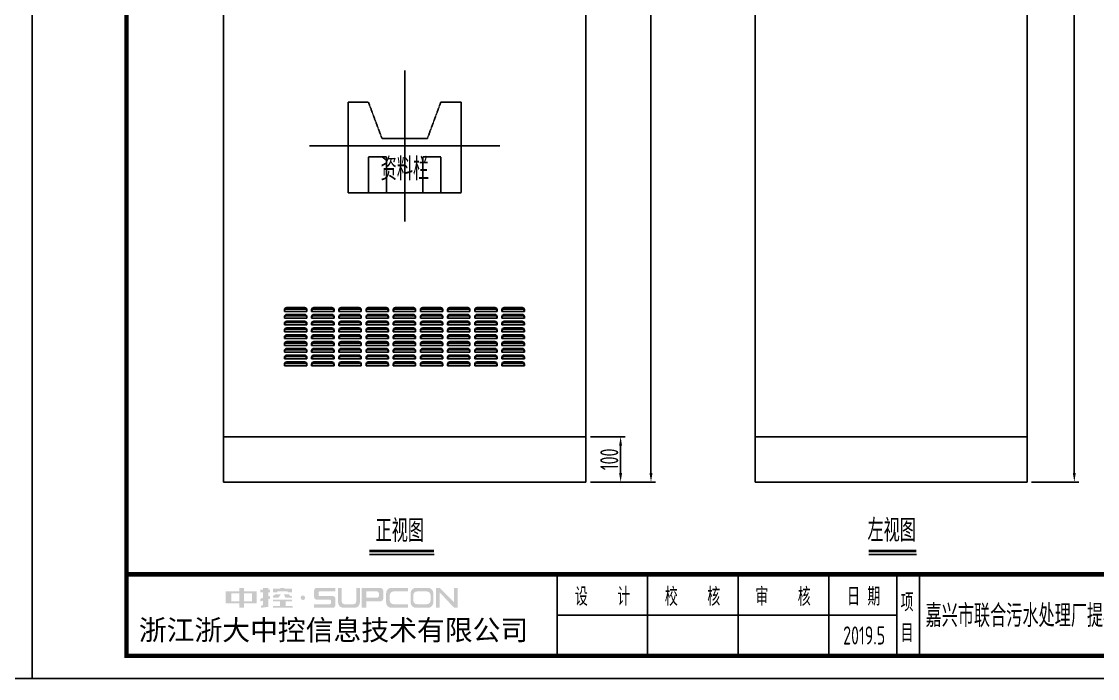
# Model space of a CAD drawing. Header units: millimetres. Extents: x 30557 to 235556, y -116603 to -73383.
# Drawn here: x 122249 to 124623, y -93647 to -92198 of the extents above; entities that cross this region are included whole.
import ezdxf
from ezdxf.enums import TextEntityAlignment as Align
from ezdxf.lldxf.tags import DXFTag

# ---------------------------------------------------------------- set-up
doc = ezdxf.new("R2010")
doc.units = ezdxf.units.MM
doc.linetypes.add('HIDDEN2', pattern=[0.1875, 0.125, -0.0625])
doc.linetypes.add('ZWCAD_ISO02W100', pattern=[15, 12, -3])
doc.layers.add('_Drawing', color=7, linetype='Continuous', lineweight=25)
doc.layers.add('CAXA3', color=7, linetype='Continuous', lineweight=25)
doc.layers.add('文本层', color=2, linetype='Continuous')
doc.styles.add('supcon', font='sceie.shx', dxfattribs={"width": 0.75, "height": 40, "bigfont": 'sceic.shx'})
doc.styles.add('Title', font='', dxfattribs={"height": 45})
doc.styles.get('Title').set_extended_font_data('SimHei')
tags = doc.linetypes.add('CENTER', pattern=[2, 1.25, -0.25, 0.25, -0.25]).pattern_tags.tags
tags[10:11] = [DXFTag(74, 4), DXFTag(75, 0), DXFTag(340, '0'), DXFTag(46, 1.0), DXFTag(50, 0.0), DXFTag(44, 0.0), DXFTag(45, 0.0)]
tags[8:9] = [DXFTag(74, 4), DXFTag(75, 0), DXFTag(340, '0'), DXFTag(46, 1.0), DXFTag(50, 0.0), DXFTag(44, 0.0), DXFTag(45, 0.0)]
tags[6:7] = [DXFTag(74, 4), DXFTag(75, 0), DXFTag(340, '0'), DXFTag(46, 1.0), DXFTag(50, 0.0), DXFTag(44, 0.0), DXFTag(45, 0.0)]
tags[4:5] = [DXFTag(74, 4), DXFTag(75, 0), DXFTag(340, '0'), DXFTag(46, 1.0), DXFTag(50, 0.0), DXFTag(44, 0.0), DXFTag(45, 0.0)]
doc.dimstyles.new('supcon', dxfattribs={"dimtxt": 20, "dimasz": 20, "dimexe": 10, "dimexo": 10, "dimgap": 5, "dimtad": 1, "dimtoh": 1, "dimdec": 0, "dimzin": 0, "dimdsep": 46, "dimtxsty": 'supcon', "dimcen": 0.09, "dimclrd": 2, "dimclre": 2, "dimclrt": 2, "dimadec": 0, "dimazin": 0, "dimtfac": 1, "dimtdec": 0, "dimtofl": 0, "dimtmove": 0, "dimatfit": 3, "dimfxl": 1, "dimtolj": 1, "dimtzin": 0, "dimarcsym": 0})

# ---------------------------------------------------------------- blocks, each defined once
blk = doc.blocks.new('中控·SUPCON')
at = {"linetype": 'Continuous'}
h = blk.add_hatch(color=2, dxfattribs=at)
h.dxf.hatch_style = 1
h.paths.add_polyline_path([(34, 33), (20, 33), (20, 37), (15, 37), (15, 36), (15, 33), (0, 33), (0, 20), (13, 20), (15, 20), (15, 15), (20, 15), (20, 20), (22, 20), (34, 20)])
h.paths.add_polyline_path([(20, 30), (20, 31), (29, 31), (29, 22), (20, 22)], flags=16)
h.paths.add_polyline_path([(15, 30), (15, 22), (6, 22), (6, 31), (15, 31)], flags=16)
h.paths.add_polyline_path([(47, 32), (49, 32), (49, 35), (47, 35), (47, 37), (41, 37), (41, 35), (38, 35), (38, 32), (41, 32), (41, 25.8), (38, 25), (38, 22), (41, 22.8), (41, 18.3), (39, 17), (39, 15), (47, 16), (47, 24.5), (49, 25), (49, 28), (47, 27.5)])
h.paths.add_polyline_path([(61, 30), (55, 30), (52, 28), (52, 26), (58, 26)])
h.paths.add_polyline_path([(73, 28), (71, 28), (70, 30), (64, 30), (66, 26), (73, 26)])
h.paths.add_polyline_path([(73, 36), (64.6, 36), (64.6, 37), (60.4, 37), (60.4, 36), (52, 36), (52, 32), (56.8, 32), (56.8, 33.1), (68.2, 33.1), (68.2, 32), (73, 32)])
h.paths.add_polyline_path([(66, 22), (73, 22), (73, 24), (52, 24), (52, 22), (60, 22), (60, 17), (52, 17), (52, 15), (74, 15), (74, 17), (66, 17)])
h.paths.add_polyline_path([(82.7, 26.1, 1), (87.6, 26.1, 1)])
h.paths.add_polyline_path([(118, 28), (103.5, 28, -0.414214), (102.5, 29), (102.5, 32, -0.414214), (103.5, 33), (121, 33), (121, 37), (100.5, 37, 0.414214), (97.5, 34), (97.5, 27, 0.414214), (100.5, 24), (115, 24, -0.414214), (116, 23), (116, 20, -0.414214), (115, 19), (97.5, 19), (97.5, 15), (118, 15, 0.414214), (121, 18), (121, 25, 0.414214)])
h.paths.add_polyline_path([(128, 37), (124, 37), (124, 36), (124, 21, 0.414214), (130, 15), (142, 15, 0.414214), (148, 21), (148, 37), (144, 37), (144, 22, -0.414214), (141, 19), (131, 19, -0.414214), (128, 22)])
h.paths.add_polyline_path([(174, 26), (174, 33, 0.414214), (170, 37), (150, 37), (150, 36), (150, 15), (155, 15), (155, 22), (170, 22, 0.414214)])
h.paths.add_polyline_path([(167, 26), (155, 26), (155, 33), (167, 33, -0.414214), (169, 31), (169, 28, -0.414214)], flags=16)
h.paths.add_polyline_path([(201, 19), (185, 19, -0.414214), (181, 23), (181, 29, -0.414214), (185, 33), (201, 33), (201, 37), (183, 37, 0.414214), (177, 31), (177, 21, 0.414214), (183, 15), (201, 15)])
h.paths.add_polyline_path([(229, 21), (229, 31, 0.414214), (223, 37), (210, 37, 0.414214), (204, 31), (204, 21, 0.414214), (210, 15), (223, 15, 0.414214)])
h.paths.add_polyline_path([(207, 23), (207, 29, -0.414214), (211, 33), (222, 33, -0.414214), (226, 29), (226, 23, -0.414214), (222, 19), (211, 19, -0.414214)], flags=16)
h.paths.add_polyline_path([(236, 32.1), (252, 15), (256, 15), (256, 37), (252, 37), (252, 21), (236, 37), (232, 37), (232, 36), (232, 15), (236, 15)])
h = blk.add_hatch(color=2, dxfattribs=at)
h.dxf.hatch_style = 1
h.paths.add_polyline_path([(34, 33), (20, 33), (20, 37), (15, 37), (15, 36), (15, 33), (0, 33), (0, 20), (13, 20), (15, 20), (15, 15), (20, 15), (20, 20), (22, 20), (34, 20)])
h.paths.add_polyline_path([(20, 30), (20, 31), (29, 31), (29, 22), (20, 22)], flags=16)
h.paths.add_polyline_path([(15, 30), (15, 22), (6, 22), (6, 31), (15, 31)], flags=16)
h.paths.add_polyline_path([(47, 32), (49, 32), (49, 35), (47, 35), (47, 37), (41, 37), (41, 35), (38, 35), (38, 32), (41, 32), (41, 25.8), (38, 25), (38, 22), (41, 22.8), (41, 18.3), (39, 17), (39, 15), (47, 16), (47, 24.5), (49, 25), (49, 28), (47, 27.5)])
h.paths.add_polyline_path([(61, 30), (55, 30), (52, 28), (52, 26), (58, 26)])
h.paths.add_polyline_path([(73, 28), (71, 28), (70, 30), (64, 30), (66, 26), (73, 26)])
h.paths.add_polyline_path([(73, 36), (64.6, 36), (64.6, 37), (60.4, 37), (60.4, 36), (52, 36), (52, 32), (56.8, 32), (56.8, 33.1), (68.2, 33.1), (68.2, 32), (73, 32)])
h.paths.add_polyline_path([(66, 22), (73, 22), (73, 24), (52, 24), (52, 22), (60, 22), (60, 17), (52, 17), (52, 15), (74, 15), (74, 17), (66, 17)])
h.paths.add_polyline_path([(82.7, 26.1, 1), (87.6, 26.1, 1)])
h.paths.add_polyline_path([(118, 28), (103.5, 28, -0.414214), (102.5, 29), (102.5, 32, -0.414214), (103.5, 33), (121, 33), (121, 37), (100.5, 37, 0.414214), (97.5, 34), (97.5, 27, 0.414214), (100.5, 24), (115, 24, -0.414214), (116, 23), (116, 20, -0.414214), (115, 19), (97.5, 19), (97.5, 15), (118, 15, 0.414214), (121, 18), (121, 25, 0.414214)])
h.paths.add_polyline_path([(128, 37), (124, 37), (124, 36), (124, 21, 0.414214), (130, 15), (142, 15, 0.414214), (148, 21), (148, 37), (144, 37), (144, 22, -0.414214), (141, 19), (131, 19, -0.414214), (128, 22)])
h.paths.add_polyline_path([(174, 26), (174, 33, 0.414214), (170, 37), (150, 37), (150, 36), (150, 15), (155, 15), (155, 22), (170, 22, 0.414214)])
h.paths.add_polyline_path([(167, 26), (155, 26), (155, 33), (167, 33, -0.414214), (169, 31), (169, 28, -0.414214)], flags=16)
h.paths.add_polyline_path([(201, 19), (185, 19, -0.414214), (181, 23), (181, 29, -0.414214), (185, 33), (201, 33), (201, 37), (183, 37, 0.414214), (177, 31), (177, 21, 0.414214), (183, 15), (201, 15)])
h.paths.add_polyline_path([(229, 21), (229, 31, 0.414214), (223, 37), (210, 37, 0.414214), (204, 31), (204, 21, 0.414214), (210, 15), (223, 15, 0.414214)])
h.paths.add_polyline_path([(207, 23), (207, 29, -0.414214), (211, 33), (222, 33, -0.414214), (226, 29), (226, 23, -0.414214), (222, 19), (211, 19, -0.414214)], flags=16)
h.paths.add_polyline_path([(236, 32.1), (252, 15), (256, 15), (256, 37), (252, 37), (252, 21), (236, 37), (232, 37), (232, 36), (232, 15), (236, 15)])
h = blk.add_hatch(color=2, dxfattribs=at)
h.dxf.hatch_style = 1
h.paths.add_polyline_path([(34, 33), (20, 33), (20, 37), (15, 37), (15, 36), (15, 33), (0, 33), (0, 20), (13, 20), (15, 20), (15, 15), (20, 15), (20, 20), (22, 20), (34, 20)])
h.paths.add_polyline_path([(20, 30), (20, 31), (29, 31), (29, 22), (20, 22)], flags=16)
h.paths.add_polyline_path([(15, 30), (15, 22), (6, 22), (6, 31), (15, 31)], flags=16)
h.paths.add_polyline_path([(47, 32), (49, 32), (49, 35), (47, 35), (47, 37), (41, 37), (41, 35), (38, 35), (38, 32), (41, 32), (41, 25.8), (38, 25), (38, 22), (41, 22.8), (41, 18.3), (39, 17), (39, 15), (47, 16), (47, 24.5), (49, 25), (49, 28), (47, 27.5)])
h.paths.add_polyline_path([(61, 30), (55, 30), (52, 28), (52, 26), (58, 26)])
h.paths.add_polyline_path([(73, 28), (71, 28), (70, 30), (64, 30), (66, 26), (73, 26)])
h.paths.add_polyline_path([(73, 36), (64.6, 36), (64.6, 37), (60.4, 37), (60.4, 36), (52, 36), (52, 32), (56.8, 32), (56.8, 33.1), (68.2, 33.1), (68.2, 32), (73, 32)])
h.paths.add_polyline_path([(66, 22), (73, 22), (73, 24), (52, 24), (52, 22), (60, 22), (60, 17), (52, 17), (52, 15), (74, 15), (74, 17), (66, 17)])
h.paths.add_polyline_path([(82.7, 26.1, 1), (87.6, 26.1, 1)])
h.paths.add_polyline_path([(118, 28), (103.5, 28, -0.414214), (102.5, 29), (102.5, 32, -0.414214), (103.5, 33), (121, 33), (121, 37), (100.5, 37, 0.414214), (97.5, 34), (97.5, 27, 0.414214), (100.5, 24), (115, 24, -0.414214), (116, 23), (116, 20, -0.414214), (115, 19), (97.5, 19), (97.5, 15), (118, 15, 0.414214), (121, 18), (121, 25, 0.414214)])
h.paths.add_polyline_path([(128, 37), (124, 37), (124, 36), (124, 21, 0.414214), (130, 15), (142, 15, 0.414214), (148, 21), (148, 37), (144, 37), (144, 22, -0.414214), (141, 19), (131, 19, -0.414214), (128, 22)])
h.paths.add_polyline_path([(174, 26), (174, 33, 0.414214), (170, 37), (150, 37), (150, 36), (150, 15), (155, 15), (155, 22), (170, 22, 0.414214)])
h.paths.add_polyline_path([(167, 26), (155, 26), (155, 33), (167, 33, -0.414214), (169, 31), (169, 28, -0.414214)], flags=16)
h.paths.add_polyline_path([(201, 19), (185, 19, -0.414214), (181, 23), (181, 29, -0.414214), (185, 33), (201, 33), (201, 37), (183, 37, 0.414214), (177, 31), (177, 21, 0.414214), (183, 15), (201, 15)])
h.paths.add_polyline_path([(229, 21), (229, 31, 0.414214), (223, 37), (210, 37, 0.414214), (204, 31), (204, 21, 0.414214), (210, 15), (223, 15, 0.414214)])
h.paths.add_polyline_path([(207, 23), (207, 29, -0.414214), (211, 33), (222, 33, -0.414214), (226, 29), (226, 23, -0.414214), (222, 19), (211, 19, -0.414214)], flags=16)
h.paths.add_polyline_path([(236, 32.1), (252, 15), (256, 15), (256, 37), (252, 37), (252, 21), (236, 37), (232, 37), (232, 36), (232, 15), (236, 15)])
h = blk.add_hatch(color=2, dxfattribs=at)
h.dxf.hatch_style = 1
h.paths.add_polyline_path([(34, 33), (20, 33), (20, 37), (15, 37), (15, 36), (15, 33), (0, 33), (0, 20), (13, 20), (15, 20), (15, 15), (20, 15), (20, 20), (22, 20), (34, 20)])
h.paths.add_polyline_path([(20, 30), (20, 31), (29, 31), (29, 22), (20, 22)], flags=16)
h.paths.add_polyline_path([(15, 30), (15, 22), (6, 22), (6, 31), (15, 31)], flags=16)
h.paths.add_polyline_path([(47, 32), (49, 32), (49, 35), (47, 35), (47, 37), (41, 37), (41, 35), (38, 35), (38, 32), (41, 32), (41, 25.8), (38, 25), (38, 22), (41, 22.8), (41, 18.3), (39, 17), (39, 15), (47, 16), (47, 24.5), (49, 25), (49, 28), (47, 27.5)])
h.paths.add_polyline_path([(61, 30), (55, 30), (52, 28), (52, 26), (58, 26)])
h.paths.add_polyline_path([(73, 28), (71, 28), (70, 30), (64, 30), (66, 26), (73, 26)])
h.paths.add_polyline_path([(73, 36), (64.6, 36), (64.6, 37), (60.4, 37), (60.4, 36), (52, 36), (52, 32), (56.8, 32), (56.8, 33.1), (68.2, 33.1), (68.2, 32), (73, 32)])
h.paths.add_polyline_path([(66, 22), (73, 22), (73, 24), (52, 24), (52, 22), (60, 22), (60, 17), (52, 17), (52, 15), (74, 15), (74, 17), (66, 17)])
h.paths.add_polyline_path([(82.7, 26.1, 1), (87.6, 26.1, 1)])
h.paths.add_polyline_path([(118, 28), (103.5, 28, -0.414214), (102.5, 29), (102.5, 32, -0.414214), (103.5, 33), (121, 33), (121, 37), (100.5, 37, 0.414214), (97.5, 34), (97.5, 27, 0.414214), (100.5, 24), (115, 24, -0.414214), (116, 23), (116, 20, -0.414214), (115, 19), (97.5, 19), (97.5, 15), (118, 15, 0.414214), (121, 18), (121, 25, 0.414214)])
h.paths.add_polyline_path([(128, 37), (124, 37), (124, 36), (124, 21, 0.414214), (130, 15), (142, 15, 0.414214), (148, 21), (148, 37), (144, 37), (144, 22, -0.414214), (141, 19), (131, 19, -0.414214), (128, 22)])
h.paths.add_polyline_path([(174, 26), (174, 33, 0.414214), (170, 37), (150, 37), (150, 36), (150, 15), (155, 15), (155, 22), (170, 22, 0.414214)])
h.paths.add_polyline_path([(167, 26), (155, 26), (155, 33), (167, 33, -0.414214), (169, 31), (169, 28, -0.414214)], flags=16)
h.paths.add_polyline_path([(201, 19), (185, 19, -0.414214), (181, 23), (181, 29, -0.414214), (185, 33), (201, 33), (201, 37), (183, 37, 0.414214), (177, 31), (177, 21, 0.414214), (183, 15), (201, 15)])
h.paths.add_polyline_path([(229, 21), (229, 31, 0.414214), (223, 37), (210, 37, 0.414214), (204, 31), (204, 21, 0.414214), (210, 15), (223, 15, 0.414214)])
h.paths.add_polyline_path([(207, 23), (207, 29, -0.414214), (211, 33), (222, 33, -0.414214), (226, 29), (226, 23, -0.414214), (222, 19), (211, 19, -0.414214)], flags=16)
h.paths.add_polyline_path([(236, 32.1), (252, 15), (256, 15), (256, 37), (252, 37), (252, 21), (236, 37), (232, 37), (232, 36), (232, 15), (236, 15)])
h = blk.add_hatch(color=2, dxfattribs=at)
h.dxf.hatch_style = 1
h.paths.add_polyline_path([(34, 33), (20, 33), (20, 37), (15, 37), (15, 36), (15, 33), (0, 33), (0, 20), (13, 20), (15, 20), (15, 15), (20, 15), (20, 20), (22, 20), (34, 20)])
h.paths.add_polyline_path([(20, 30), (20, 31), (29, 31), (29, 22), (20, 22)], flags=16)
h.paths.add_polyline_path([(15, 30), (15, 22), (6, 22), (6, 31), (15, 31)], flags=16)
h.paths.add_polyline_path([(47, 32), (49, 32), (49, 35), (47, 35), (47, 37), (41, 37), (41, 35), (38, 35), (38, 32), (41, 32), (41, 25.8), (38, 25), (38, 22), (41, 22.8), (41, 18.3), (39, 17), (39, 15), (47, 16), (47, 24.5), (49, 25), (49, 28), (47, 27.5)])
h.paths.add_polyline_path([(61, 30), (55, 30), (52, 28), (52, 26), (58, 26)])
h.paths.add_polyline_path([(73, 28), (71, 28), (70, 30), (64, 30), (66, 26), (73, 26)])
h.paths.add_polyline_path([(73, 36), (64.6, 36), (64.6, 37), (60.4, 37), (60.4, 36), (52, 36), (52, 32), (56.8, 32), (56.8, 33.1), (68.2, 33.1), (68.2, 32), (73, 32)])
h.paths.add_polyline_path([(66, 22), (73, 22), (73, 24), (52, 24), (52, 22), (60, 22), (60, 17), (52, 17), (52, 15), (74, 15), (74, 17), (66, 17)])
h.paths.add_polyline_path([(82.7, 26.1, 1), (87.6, 26.1, 1)])
h.paths.add_polyline_path([(118, 28), (103.5, 28, -0.414214), (102.5, 29), (102.5, 32, -0.414214), (103.5, 33), (121, 33), (121, 37), (100.5, 37, 0.414214), (97.5, 34), (97.5, 27, 0.414214), (100.5, 24), (115, 24, -0.414214), (116, 23), (116, 20, -0.414214), (115, 19), (97.5, 19), (97.5, 15), (118, 15, 0.414214), (121, 18), (121, 25, 0.414214)])
h.paths.add_polyline_path([(128, 37), (124, 37), (124, 36), (124, 21, 0.414214), (130, 15), (142, 15, 0.414214), (148, 21), (148, 37), (144, 37), (144, 22, -0.414214), (141, 19), (131, 19, -0.414214), (128, 22)])
h.paths.add_polyline_path([(174, 26), (174, 33, 0.414214), (170, 37), (150, 37), (150, 36), (150, 15), (155, 15), (155, 22), (170, 22, 0.414214)])
h.paths.add_polyline_path([(167, 26), (155, 26), (155, 33), (167, 33, -0.414214), (169, 31), (169, 28, -0.414214)], flags=16)
h.paths.add_polyline_path([(201, 19), (185, 19, -0.414214), (181, 23), (181, 29, -0.414214), (185, 33), (201, 33), (201, 37), (183, 37, 0.414214), (177, 31), (177, 21, 0.414214), (183, 15), (201, 15)])
h.paths.add_polyline_path([(229, 21), (229, 31, 0.414214), (223, 37), (210, 37, 0.414214), (204, 31), (204, 21, 0.414214), (210, 15), (223, 15, 0.414214)])
h.paths.add_polyline_path([(207, 23), (207, 29, -0.414214), (211, 33), (222, 33, -0.414214), (226, 29), (226, 23, -0.414214), (222, 19), (211, 19, -0.414214)], flags=16)
h.paths.add_polyline_path([(236, 32.1), (252, 15), (256, 15), (256, 37), (252, 37), (252, 21), (236, 37), (232, 37), (232, 36), (232, 15), (236, 15)])
h = blk.add_hatch(color=2, dxfattribs=at)
h.dxf.hatch_style = 1
h.paths.add_polyline_path([(34, 33), (20, 33), (20, 37), (15, 37), (15, 36), (15, 33), (0, 33), (0, 20), (13, 20), (15, 20), (15, 15), (20, 15), (20, 20), (22, 20), (34, 20)])
h.paths.add_polyline_path([(20, 30), (20, 31), (29, 31), (29, 22), (20, 22)], flags=16)
h.paths.add_polyline_path([(15, 30), (15, 22), (6, 22), (6, 31), (15, 31)], flags=16)
h.paths.add_polyline_path([(47, 32), (49, 32), (49, 35), (47, 35), (47, 37), (41, 37), (41, 35), (38, 35), (38, 32), (41, 32), (41, 25.8), (38, 25), (38, 22), (41, 22.8), (41, 18.3), (39, 17), (39, 15), (47, 16), (47, 24.5), (49, 25), (49, 28), (47, 27.5)])
h.paths.add_polyline_path([(61, 30), (55, 30), (52, 28), (52, 26), (58, 26)])
h.paths.add_polyline_path([(73, 28), (71, 28), (70, 30), (64, 30), (66, 26), (73, 26)])
h.paths.add_polyline_path([(73, 36), (64.6, 36), (64.6, 37), (60.4, 37), (60.4, 36), (52, 36), (52, 32), (56.8, 32), (56.8, 33.1), (68.2, 33.1), (68.2, 32), (73, 32)])
h.paths.add_polyline_path([(66, 22), (73, 22), (73, 24), (52, 24), (52, 22), (60, 22), (60, 17), (52, 17), (52, 15), (74, 15), (74, 17), (66, 17)])
h.paths.add_polyline_path([(82.7, 26.1, 1), (87.6, 26.1, 1)])
h.paths.add_polyline_path([(118, 28), (103.5, 28, -0.414214), (102.5, 29), (102.5, 32, -0.414214), (103.5, 33), (121, 33), (121, 37), (100.5, 37, 0.414214), (97.5, 34), (97.5, 27, 0.414214), (100.5, 24), (115, 24, -0.414214), (116, 23), (116, 20, -0.414214), (115, 19), (97.5, 19), (97.5, 15), (118, 15, 0.414214), (121, 18), (121, 25, 0.414214)])
h.paths.add_polyline_path([(128, 37), (124, 37), (124, 36), (124, 21, 0.414214), (130, 15), (142, 15, 0.414214), (148, 21), (148, 37), (144, 37), (144, 22, -0.414214), (141, 19), (131, 19, -0.414214), (128, 22)])
h.paths.add_polyline_path([(174, 26), (174, 33, 0.414214), (170, 37), (150, 37), (150, 36), (150, 15), (155, 15), (155, 22), (170, 22, 0.414214)])
h.paths.add_polyline_path([(167, 26), (155, 26), (155, 33), (167, 33, -0.414214), (169, 31), (169, 28, -0.414214)], flags=16)
h.paths.add_polyline_path([(201, 19), (185, 19, -0.414214), (181, 23), (181, 29, -0.414214), (185, 33), (201, 33), (201, 37), (183, 37, 0.414214), (177, 31), (177, 21, 0.414214), (183, 15), (201, 15)])
h.paths.add_polyline_path([(229, 21), (229, 31, 0.414214), (223, 37), (210, 37, 0.414214), (204, 31), (204, 21, 0.414214), (210, 15), (223, 15, 0.414214)])
h.paths.add_polyline_path([(207, 23), (207, 29, -0.414214), (211, 33), (222, 33, -0.414214), (226, 29), (226, 23, -0.414214), (222, 19), (211, 19, -0.414214)], flags=16)
h.paths.add_polyline_path([(236, 32.1), (252, 15), (256, 15), (256, 37), (252, 37), (252, 21), (236, 37), (232, 37), (232, 36), (232, 15), (236, 15)])
blk = doc.blocks.new('supcon图框')
at = {"linetype": 'Continuous'}
for p, q in [((1987.7, 4361.7), (1987.7, 1421.7)), ((6145.7, 1421.7), (6145.7, 4361.7)), ((1987.7, 1421.7), (6145.7, 1421.7))]:
    blk.add_line(p, q, dxfattribs=at)
for p, q in [((3145.7, 1651.7), (3145.7, 1471.7)), ((3345.7, 1651.7), (3345.7, 1471.7)), ((3545.7, 1651.7), (3545.7, 1471.7)), ((3745.7, 1651.7), (3745.7, 1471.7)), ((3895.7, 1651.7), (3895.7, 1471.7)), ((3945.7, 1651.7), (3945.7, 1471.7)), ((3145.7, 1561.7), (3895.7, 1561.7))]:
    blk.add_line(p, q)
at = {"linetype": 'Continuous', "const_width": 10}
blk.add_lwpolyline([(2195.7, 4311.7), (6095.7, 4311.7), (6095.7, 1471.7), (2195.7, 1471.7)], close=True, dxfattribs=at)
blk.add_lwpolyline([(2195.7, 1651.7), (6095.7, 1651.7)], dxfattribs=at)
at = {"linetype": 'Continuous', "xscale": 2, "yscale": 2, "zscale": 2}
blk.add_blockref('中控·SUPCON', (2414.6, 1547.7), dxfattribs=at)
at = {"style": 'supcon', "width": 0.75}
for s, p in [('设    计', (3246.2, 1604.2)), ('校    核', (3444.8, 1604.2)), ('审    核', (3644.5, 1604.2)), ('日 期', (3822.5, 1604.2)), ('项', (3918.2, 1590.7)), ('目', (3918.2, 1522.9))]:
    blk.add_text(s, height=40, dxfattribs=at).set_placement(p, align=Align.MIDDLE)
at = {"style": 'Title'}
blk.add_text('浙江浙大中控信息技术有限公司', height=45, dxfattribs=at).set_placement((2222.8, 1506.2))
blk = doc.blocks.new('*D138')
at = {"color": 2, "linetype": 'Continuous', "lineweight": -2}
for p, q in [((123543.6, -91013.5), (123648, -91013.5)), ((123638, -91033.5), (123638, -93193.5)), ((123543.6, -93213.5), (123648, -93213.5))]:
    blk.add_line(p, q, dxfattribs=at)
at = {"color": 2}
for points in [[(123641.3, -91033.5), (123634.7, -91033.5), (123638, -91013.5)], [(123634.7, -93193.5), (123641.3, -93193.5), (123638, -93213.5)]]:
    blk.add_solid(points, dxfattribs=at)
at = {"layer": 'DEFPOINTS', "color": 0}
for p in [(123533.6, -91013.5), (123533.6, -93213.5), (123638, -93213.5)]:
    blk.add_point(p, dxfattribs=at)
at = {"color": 2, "insert": (123613, -92113.5), "char_height": 40, "attachment_point": 5, "rotation": 90, "style": 'supcon'}
blk.add_mtext('\\A1;2200', dxfattribs=at)
blk = doc.blocks.new('*D141')
at = {"color": 2, "linetype": 'Continuous', "lineweight": -2}
for p, q in [((124477.8, -91013.5), (124582.2, -91013.5)), ((124572.2, -91033.5), (124572.2, -93193.5)), ((124477.8, -93213.5), (124582.2, -93213.5))]:
    blk.add_line(p, q, dxfattribs=at)
at = {"color": 2}
for points in [[(124575.5, -91033.5), (124568.9, -91033.5), (124572.2, -91013.5)], [(124568.9, -93193.5), (124575.5, -93193.5), (124572.2, -93213.5)]]:
    blk.add_solid(points, dxfattribs=at)
at = {"layer": 'DEFPOINTS', "color": 0}
for p in [(124467.8, -91013.5), (124467.8, -93213.5), (124572.2, -93213.5)]:
    blk.add_point(p, dxfattribs=at)
at = {"color": 2, "insert": (124547.2, -92113.5), "char_height": 40, "attachment_point": 5, "rotation": 90, "style": 'supcon'}
blk.add_mtext('\\A1;2200', dxfattribs=at)
blk = doc.blocks.new('Z$W@#1E593412')
at = {"layer": 'CAXA3', "linetype": 'Continuous', "lineweight": 25}
for p, q in [((-264.7, 279.9), (-264.7, 276.5)), ((-215.3, 276.5), (-264.7, 276.5)), ((-264.7, 264.9), (-264.7, 261.5)), ((-215.3, 261.5), (-264.7, 261.5)), ((-220.3, 284.9), (-259.7, 284.9)), ((-220.3, 281.7), (-259.7, 281.7)), ((-220.3, 269.9), (-259.7, 269.9)), ((-220.3, 266.7), (-259.7, 266.7)), ((-215.3, 276.5), (-215.3, 279.9)), ((-215.3, 261.5), (-215.3, 264.9)), ((-204.7, 279.9), (-204.7, 276.5)), ((-204.7, 276.5), (-155.3, 276.5)), ((-204.7, 264.9), (-204.7, 261.5)), ((-204.7, 261.5), (-155.3, 261.5)), ((-160.3, 284.9), (-199.7, 284.9)), ((-160.3, 281.7), (-199.7, 281.7)), ((-160.3, 269.9), (-199.7, 269.9)), ((-160.3, 266.7), (-199.7, 266.7)), ((-155.3, 276.5), (-155.3, 279.9)), ((-155.3, 261.5), (-155.3, 264.9)), ((-144.7, 279.9), (-144.7, 276.5)), ((-144.7, 276.5), (-95.3, 276.5)), ((-144.7, 264.9), (-144.7, 261.5)), ((-144.7, 261.5), (-95.3, 261.5)), ((-100.3, 284.9), (-139.7, 284.9)), ((-100.3, 281.7), (-139.7, 281.7)), ((-100.3, 269.9), (-139.7, 269.9)), ((-100.3, 266.7), (-139.7, 266.7)), ((-95.3, 276.5), (-95.3, 279.9)), ((-95.3, 261.5), (-95.3, 264.9)), ((-84.7, 279.9), (-84.7, 276.5)), ((-84.7, 276.5), (-35.3, 276.5)), ((-84.7, 264.9), (-84.7, 261.5)), ((-84.7, 261.5), (-35.3, 261.5)), ((-40.3, 284.9), (-79.7, 284.9)), ((-40.3, 281.7), (-79.7, 281.7)), ((-40.3, 269.9), (-79.7, 269.9)), ((-40.3, 266.7), (-79.7, 266.7)), ((-35.3, 276.5), (-35.3, 279.9)), ((-35.3, 261.5), (-35.3, 264.9)), ((-24.7, 279.9), (-24.7, 276.5)), ((-24.7, 276.5), (24.7, 276.5)), ((-24.7, 264.9), (-24.7, 261.5)), ((-24.7, 261.5), (24.7, 261.5)), ((19.7, 284.9), (-19.7, 284.9)), ((19.7, 281.7), (-19.7, 281.7)), ((19.7, 269.9), (-19.7, 269.9)), ((19.7, 266.7), (-19.7, 266.7)), ((24.7, 276.5), (24.7, 279.9)), ((24.7, 261.5), (24.7, 264.9)), ((35.3, 279.9), (35.3, 276.5)), ((35.3, 276.5), (84.7, 276.5)), ((35.3, 264.9), (35.3, 261.5)), ((35.3, 261.5), (84.7, 261.5)), ((79.7, 284.9), (40.3, 284.9)), ((79.7, 281.7), (40.3, 281.7)), ((79.7, 269.9), (40.3, 269.9)), ((79.7, 266.7), (40.3, 266.7)), ((84.7, 276.5), (84.7, 279.9)), ((84.7, 261.5), (84.7, 264.9)), ((95.3, 279.9), (95.3, 276.5)), ((95.3, 276.5), (144.7, 276.5)), ((95.3, 264.9), (95.3, 261.5)), ((95.3, 261.5), (144.7, 261.5)), ((139.7, 284.9), (100.3, 284.9)), ((139.7, 281.7), (100.3, 281.7)), ((139.7, 269.9), (100.3, 269.9)), ((139.7, 266.7), (100.3, 266.7)), ((144.7, 276.5), (144.7, 279.9)), ((144.7, 261.5), (144.7, 264.9)), ((155.3, 279.9), (155.3, 276.5)), ((155.3, 276.5), (204.7, 276.5)), ((155.3, 264.9), (155.3, 261.5)), ((155.3, 261.5), (204.7, 261.5)), ((199.7, 284.9), (160.3, 284.9)), ((199.7, 281.7), (160.3, 281.7)), ((199.7, 269.9), (160.3, 269.9)), ((199.7, 266.7), (160.3, 266.7)), ((204.7, 276.5), (204.7, 279.9)), ((204.7, 261.5), (204.7, 264.9)), ((215.3, 279.9), (215.3, 276.5)), ((215.3, 276.5), (264.7, 276.5)), ((215.3, 264.9), (215.3, 261.5)), ((215.3, 261.5), (264.7, 261.5)), ((259.7, 284.9), (220.3, 284.9)), ((259.7, 281.7), (220.3, 281.7)), ((259.7, 269.9), (220.3, 269.9)), ((259.7, 266.7), (220.3, 266.7)), ((264.7, 276.5), (264.7, 279.9)), ((264.7, 261.5), (264.7, 264.9)), ((-264.7, 249.9), (-264.7, 246.5)), ((-215.3, 246.5), (-264.7, 246.5)), ((-220.3, 254.9), (-259.7, 254.9)), ((-220.3, 251.7), (-259.7, 251.7)), ((-220.3, 239.9), (-259.7, 239.9)), ((-215.3, 246.5), (-215.3, 249.9)), ((-204.7, 249.9), (-204.7, 246.5)), ((-204.7, 246.5), (-155.3, 246.5)), ((-160.3, 254.9), (-199.7, 254.9)), ((-160.3, 251.7), (-199.7, 251.7)), ((-160.3, 239.9), (-199.7, 239.9)), ((-155.3, 246.5), (-155.3, 249.9)), ((-144.7, 249.9), (-144.7, 246.5)), ((-144.7, 246.5), (-95.3, 246.5)), ((-100.3, 254.9), (-139.7, 254.9)), ((-100.3, 251.7), (-139.7, 251.7)), ((-100.3, 239.9), (-139.7, 239.9)), ((-95.3, 246.5), (-95.3, 249.9)), ((-84.7, 249.9), (-84.7, 246.5)), ((-84.7, 246.5), (-35.3, 246.5)), ((-40.3, 254.9), (-79.7, 254.9)), ((-40.3, 251.7), (-79.7, 251.7)), ((-40.3, 239.9), (-79.7, 239.9)), ((-35.3, 246.5), (-35.3, 249.9)), ((-24.7, 249.9), (-24.7, 246.5)), ((-24.7, 246.5), (24.7, 246.5)), ((19.7, 254.9), (-19.7, 254.9)), ((19.7, 251.7), (-19.7, 251.7)), ((19.7, 239.9), (-19.7, 239.9)), ((24.7, 246.5), (24.7, 249.9)), ((35.3, 249.9), (35.3, 246.5)), ((35.3, 246.5), (84.7, 246.5)), ((79.7, 254.9), (40.3, 254.9)), ((79.7, 251.7), (40.3, 251.7)), ((79.7, 239.9), (40.3, 239.9)), ((84.7, 246.5), (84.7, 249.9)), ((95.3, 249.9), (95.3, 246.5)), ((95.3, 246.5), (144.7, 246.5)), ((139.7, 254.9), (100.3, 254.9)), ((139.7, 251.7), (100.3, 251.7)), ((139.7, 239.9), (100.3, 239.9)), ((144.7, 246.5), (144.7, 249.9)), ((155.3, 249.9), (155.3, 246.5)), ((155.3, 246.5), (204.7, 246.5)), ((199.7, 254.9), (160.3, 254.9)), ((199.7, 251.7), (160.3, 251.7)), ((199.7, 239.9), (160.3, 239.9)), ((204.7, 246.5), (204.7, 249.9)), ((215.3, 249.9), (215.3, 246.5)), ((215.3, 246.5), (264.7, 246.5)), ((259.7, 254.9), (220.3, 254.9)), ((259.7, 251.7), (220.3, 251.7)), ((259.7, 239.9), (220.3, 239.9)), ((264.7, 246.5), (264.7, 249.9)), ((-264.7, 234.9), (-264.7, 231.5)), ((-215.3, 231.5), (-264.7, 231.5)), ((-264.7, 219.9), (-264.7, 216.5)), ((-215.3, 216.5), (-264.7, 216.5)), ((-220.3, 236.7), (-259.7, 236.7)), ((-220.3, 224.9), (-259.7, 224.9)), ((-220.3, 221.7), (-259.7, 221.7)), ((-215.3, 231.5), (-215.3, 234.9)), ((-215.3, 216.5), (-215.3, 219.9)), ((-204.7, 234.9), (-204.7, 231.5)), ((-204.7, 231.5), (-155.3, 231.5)), ((-204.7, 219.9), (-204.7, 216.5)), ((-204.7, 216.5), (-155.3, 216.5)), ((-160.3, 236.7), (-199.7, 236.7)), ((-160.3, 224.9), (-199.7, 224.9)), ((-160.3, 221.7), (-199.7, 221.7)), ((-155.3, 231.5), (-155.3, 234.9)), ((-155.3, 216.5), (-155.3, 219.9)), ((-144.7, 234.9), (-144.7, 231.5)), ((-144.7, 231.5), (-95.3, 231.5)), ((-144.7, 219.9), (-144.7, 216.5)), ((-144.7, 216.5), (-95.3, 216.5)), ((-100.3, 236.7), (-139.7, 236.7)), ((-100.3, 224.9), (-139.7, 224.9)), ((-100.3, 221.7), (-139.7, 221.7)), ((-95.3, 231.5), (-95.3, 234.9)), ((-95.3, 216.5), (-95.3, 219.9)), ((-84.7, 234.9), (-84.7, 231.5)), ((-84.7, 231.5), (-35.3, 231.5)), ((-84.7, 219.9), (-84.7, 216.5)), ((-84.7, 216.5), (-35.3, 216.5)), ((-40.3, 236.7), (-79.7, 236.7)), ((-40.3, 224.9), (-79.7, 224.9)), ((-40.3, 221.7), (-79.7, 221.7)), ((-35.3, 231.5), (-35.3, 234.9)), ((-35.3, 216.5), (-35.3, 219.9)), ((-24.7, 234.9), (-24.7, 231.5)), ((-24.7, 231.5), (24.7, 231.5)), ((-24.7, 219.9), (-24.7, 216.5)), ((-24.7, 216.5), (24.7, 216.5)), ((19.7, 236.7), (-19.7, 236.7)), ((19.7, 224.9), (-19.7, 224.9)), ((19.7, 221.7), (-19.7, 221.7)), ((24.7, 231.5), (24.7, 234.9)), ((24.7, 216.5), (24.7, 219.9)), ((35.3, 234.9), (35.3, 231.5)), ((35.3, 231.5), (84.7, 231.5)), ((35.3, 219.9), (35.3, 216.5)), ((35.3, 216.5), (84.7, 216.5)), ((79.7, 236.7), (40.3, 236.7)), ((79.7, 224.9), (40.3, 224.9)), ((79.7, 221.7), (40.3, 221.7)), ((84.7, 231.5), (84.7, 234.9)), ((84.7, 216.5), (84.7, 219.9)), ((95.3, 234.9), (95.3, 231.5)), ((95.3, 231.5), (144.7, 231.5)), ((95.3, 219.9), (95.3, 216.5)), ((95.3, 216.5), (144.7, 216.5)), ((139.7, 236.7), (100.3, 236.7)), ((139.7, 224.9), (100.3, 224.9)), ((139.7, 221.7), (100.3, 221.7)), ((144.7, 231.5), (144.7, 234.9)), ((144.7, 216.5), (144.7, 219.9)), ((155.3, 234.9), (155.3, 231.5)), ((155.3, 231.5), (204.7, 231.5)), ((155.3, 219.9), (155.3, 216.5)), ((155.3, 216.5), (204.7, 216.5)), ((199.7, 236.7), (160.3, 236.7)), ((199.7, 224.9), (160.3, 224.9)), ((199.7, 221.7), (160.3, 221.7)), ((204.7, 231.5), (204.7, 234.9)), ((204.7, 216.5), (204.7, 219.9)), ((215.3, 234.9), (215.3, 231.5)), ((215.3, 231.5), (264.7, 231.5)), ((215.3, 219.9), (215.3, 216.5)), ((215.3, 216.5), (264.7, 216.5)), ((259.7, 236.7), (220.3, 236.7)), ((259.7, 224.9), (220.3, 224.9)), ((259.7, 221.7), (220.3, 221.7)), ((264.7, 231.5), (264.7, 234.9)), ((264.7, 216.5), (264.7, 219.9)), ((-264.7, 204.9), (-264.7, 201.5)), ((-215.3, 201.5), (-264.7, 201.5)), ((-220.3, 209.9), (-259.7, 209.9)), ((-220.3, 206.7), (-259.7, 206.7)), ((-220.3, 194.9), (-259.7, 194.9)), ((-220.3, 191.7), (-259.7, 191.7)), ((-215.3, 201.5), (-215.3, 204.9)), ((-204.7, 204.9), (-204.7, 201.5)), ((-204.7, 201.5), (-155.3, 201.5)), ((-160.3, 209.9), (-199.7, 209.9)), ((-160.3, 206.7), (-199.7, 206.7)), ((-160.3, 194.9), (-199.7, 194.9)), ((-160.3, 191.7), (-199.7, 191.7)), ((-155.3, 201.5), (-155.3, 204.9)), ((-144.7, 204.9), (-144.7, 201.5)), ((-144.7, 201.5), (-95.3, 201.5)), ((-100.3, 209.9), (-139.7, 209.9)), ((-100.3, 206.7), (-139.7, 206.7)), ((-100.3, 194.9), (-139.7, 194.9)), ((-100.3, 191.7), (-139.7, 191.7)), ((-95.3, 201.5), (-95.3, 204.9)), ((-84.7, 204.9), (-84.7, 201.5)), ((-84.7, 201.5), (-35.3, 201.5)), ((-40.3, 209.9), (-79.7, 209.9)), ((-40.3, 206.7), (-79.7, 206.7)), ((-40.3, 194.9), (-79.7, 194.9)), ((-40.3, 191.7), (-79.7, 191.7)), ((-35.3, 201.5), (-35.3, 204.9)), ((-24.7, 204.9), (-24.7, 201.5)), ((-24.7, 201.5), (24.7, 201.5)), ((19.7, 209.9), (-19.7, 209.9)), ((19.7, 206.7), (-19.7, 206.7)), ((19.7, 194.9), (-19.7, 194.9)), ((19.7, 191.7), (-19.7, 191.7)), ((24.7, 201.5), (24.7, 204.9)), ((35.3, 204.9), (35.3, 201.5)), ((35.3, 201.5), (84.7, 201.5)), ((79.7, 209.9), (40.3, 209.9)), ((79.7, 206.7), (40.3, 206.7)), ((79.7, 194.9), (40.3, 194.9)), ((79.7, 191.7), (40.3, 191.7)), ((84.7, 201.5), (84.7, 204.9)), ((95.3, 204.9), (95.3, 201.5)), ((95.3, 201.5), (144.7, 201.5)), ((139.7, 209.9), (100.3, 209.9)), ((139.7, 206.7), (100.3, 206.7)), ((139.7, 194.9), (100.3, 194.9)), ((139.7, 191.7), (100.3, 191.7)), ((144.7, 201.5), (144.7, 204.9)), ((155.3, 204.9), (155.3, 201.5)), ((155.3, 201.5), (204.7, 201.5)), ((199.7, 209.9), (160.3, 209.9)), ((199.7, 206.7), (160.3, 206.7)), ((199.7, 194.9), (160.3, 194.9)), ((199.7, 191.7), (160.3, 191.7)), ((204.7, 201.5), (204.7, 204.9)), ((215.3, 204.9), (215.3, 201.5)), ((215.3, 201.5), (264.7, 201.5)), ((259.7, 209.9), (220.3, 209.9)), ((259.7, 206.7), (220.3, 206.7)), ((259.7, 194.9), (220.3, 194.9)), ((259.7, 191.7), (220.3, 191.7)), ((264.7, 201.5), (264.7, 204.9)), ((-264.7, 189.9), (-264.7, 186.5)), ((-215.3, 186.5), (-264.7, 186.5)), ((-264.7, 174.9), (-264.7, 171.5)), ((-215.3, 171.5), (-264.7, 171.5)), ((-220.3, 179.9), (-259.7, 179.9)), ((-220.3, 176.7), (-259.7, 176.7)), ((-215.3, 186.5), (-215.3, 189.9)), ((-215.3, 171.5), (-215.3, 174.9)), ((-204.7, 189.9), (-204.7, 186.5)), ((-204.7, 186.5), (-155.3, 186.5)), ((-204.7, 174.9), (-204.7, 171.5)), ((-204.7, 171.5), (-155.3, 171.5)), ((-160.3, 179.9), (-199.7, 179.9)), ((-160.3, 176.7), (-199.7, 176.7)), ((-155.3, 186.5), (-155.3, 189.9)), ((-155.3, 171.5), (-155.3, 174.9)), ((-144.7, 189.9), (-144.7, 186.5)), ((-144.7, 186.5), (-95.3, 186.5)), ((-144.7, 174.9), (-144.7, 171.5)), ((-144.7, 171.5), (-95.3, 171.5)), ((-100.3, 179.9), (-139.7, 179.9)), ((-100.3, 176.7), (-139.7, 176.7)), ((-95.3, 186.5), (-95.3, 189.9)), ((-95.3, 171.5), (-95.3, 174.9)), ((-84.7, 189.9), (-84.7, 186.5)), ((-84.7, 186.5), (-35.3, 186.5)), ((-84.7, 174.9), (-84.7, 171.5)), ((-84.7, 171.5), (-35.3, 171.5)), ((-40.3, 179.9), (-79.7, 179.9)), ((-40.3, 176.7), (-79.7, 176.7)), ((-35.3, 186.5), (-35.3, 189.9)), ((-35.3, 171.5), (-35.3, 174.9)), ((-24.7, 189.9), (-24.7, 186.5)), ((-24.7, 186.5), (24.7, 186.5)), ((-24.7, 174.9), (-24.7, 171.5)), ((-24.7, 171.5), (24.7, 171.5)), ((19.7, 179.9), (-19.7, 179.9)), ((19.7, 176.7), (-19.7, 176.7)), ((24.7, 186.5), (24.7, 189.9)), ((24.7, 171.5), (24.7, 174.9)), ((35.3, 189.9), (35.3, 186.5)), ((35.3, 186.5), (84.7, 186.5)), ((35.3, 174.9), (35.3, 171.5)), ((35.3, 171.5), (84.7, 171.5)), ((79.7, 179.9), (40.3, 179.9)), ((79.7, 176.7), (40.3, 176.7)), ((84.7, 186.5), (84.7, 189.9)), ((84.7, 171.5), (84.7, 174.9)), ((95.3, 189.9), (95.3, 186.5)), ((95.3, 186.5), (144.7, 186.5)), ((95.3, 174.9), (95.3, 171.5)), ((95.3, 171.5), (144.7, 171.5)), ((139.7, 179.9), (100.3, 179.9)), ((139.7, 176.7), (100.3, 176.7)), ((144.7, 186.5), (144.7, 189.9)), ((144.7, 171.5), (144.7, 174.9)), ((155.3, 189.9), (155.3, 186.5)), ((155.3, 186.5), (204.7, 186.5)), ((155.3, 174.9), (155.3, 171.5)), ((155.3, 171.5), (204.7, 171.5)), ((199.7, 179.9), (160.3, 179.9)), ((199.7, 176.7), (160.3, 176.7)), ((204.7, 186.5), (204.7, 189.9)), ((204.7, 171.5), (204.7, 174.9)), ((215.3, 189.9), (215.3, 186.5)), ((215.3, 186.5), (264.7, 186.5)), ((215.3, 174.9), (215.3, 171.5)), ((215.3, 171.5), (264.7, 171.5)), ((259.7, 179.9), (220.3, 179.9)), ((259.7, 176.7), (220.3, 176.7)), ((264.7, 186.5), (264.7, 189.9)), ((264.7, 171.5), (264.7, 174.9)), ((-264.7, 159.9), (-264.7, 156.5)), ((-215.3, 156.5), (-264.7, 156.5)), ((-220.3, 164.9), (-259.7, 164.9)), ((-220.3, 161.7), (-259.7, 161.7)), ((-215.3, 156.5), (-215.3, 159.9)), ((-204.7, 159.9), (-204.7, 156.5)), ((-204.7, 156.5), (-155.3, 156.5)), ((-160.3, 164.9), (-199.7, 164.9)), ((-160.3, 161.7), (-199.7, 161.7)), ((-155.3, 156.5), (-155.3, 159.9)), ((-144.7, 159.9), (-144.7, 156.5)), ((-144.7, 156.5), (-95.3, 156.5)), ((-100.3, 164.9), (-139.7, 164.9)), ((-100.3, 161.7), (-139.7, 161.7)), ((-95.3, 156.5), (-95.3, 159.9)), ((-84.7, 159.9), (-84.7, 156.5)), ((-84.7, 156.5), (-35.3, 156.5)), ((-40.3, 164.9), (-79.7, 164.9)), ((-40.3, 161.7), (-79.7, 161.7)), ((-35.3, 156.5), (-35.3, 159.9)), ((-24.7, 159.9), (-24.7, 156.5)), ((-24.7, 156.5), (24.7, 156.5)), ((19.7, 164.9), (-19.7, 164.9)), ((19.7, 161.7), (-19.7, 161.7)), ((24.7, 156.5), (24.7, 159.9)), ((35.3, 159.9), (35.3, 156.5)), ((35.3, 156.5), (84.7, 156.5)), ((79.7, 164.9), (40.3, 164.9)), ((79.7, 161.7), (40.3, 161.7)), ((84.7, 156.5), (84.7, 159.9)), ((95.3, 159.9), (95.3, 156.5)), ((95.3, 156.5), (144.7, 156.5)), ((139.7, 164.9), (100.3, 164.9)), ((139.7, 161.7), (100.3, 161.7)), ((144.7, 156.5), (144.7, 159.9)), ((155.3, 159.9), (155.3, 156.5)), ((155.3, 156.5), (204.7, 156.5)), ((199.7, 164.9), (160.3, 164.9)), ((199.7, 161.7), (160.3, 161.7)), ((204.7, 156.5), (204.7, 159.9)), ((215.3, 159.9), (215.3, 156.5)), ((215.3, 156.5), (264.7, 156.5)), ((259.7, 164.9), (220.3, 164.9)), ((259.7, 161.7), (220.3, 161.7)), ((264.7, 156.5), (264.7, 159.9))]:
    blk.add_line(p, q, dxfattribs=at)
for centre, start, end in [((-259.7, 279.9), 90, 180), ((-259.7, 276.7), 90, 180), ((-259.7, 264.9), 90, 180), ((-259.7, 261.7), 90, 180), ((-220.3, 279.9), 0, 90), ((-220.3, 276.7), 0, 90), ((-220.3, 264.9), 0, 90), ((-220.3, 261.7), 0, 90), ((-199.7, 279.9), 90, 180), ((-199.7, 276.7), 90, 180), ((-199.7, 264.9), 90, 180), ((-199.7, 261.7), 90, 180), ((-160.3, 279.9), 0, 90), ((-160.3, 276.7), 0, 90), ((-160.3, 264.9), 0, 90), ((-160.3, 261.7), 0, 90), ((-139.7, 279.9), 90, 180), ((-139.7, 276.7), 90, 180), ((-139.7, 264.9), 90, 180), ((-139.7, 261.7), 90, 180), ((-100.3, 279.9), 0, 90), ((-100.3, 276.7), 0, 90), ((-100.3, 264.9), 0, 90), ((-100.3, 261.7), 0, 90), ((-79.7, 279.9), 90, 180), ((-79.7, 276.7), 90, 180), ((-79.7, 264.9), 90, 180), ((-79.7, 261.7), 90, 180), ((-40.3, 279.9), 0, 90), ((-40.3, 276.7), 0, 90), ((-40.3, 264.9), 0, 90), ((-40.3, 261.7), 0, 90), ((-19.7, 279.9), 90, 180), ((-19.7, 276.7), 90, 180), ((-19.7, 264.9), 90, 180), ((-19.7, 261.7), 90, 180), ((19.7, 279.9), 0, 90), ((19.7, 276.7), 0, 90), ((19.7, 264.9), 0, 90), ((19.7, 261.7), 0, 90), ((40.3, 279.9), 90, 180), ((40.3, 276.7), 90, 180), ((40.3, 264.9), 90, 180), ((40.3, 261.7), 90, 180), ((79.7, 279.9), 0, 90), ((79.7, 276.7), 0, 90), ((79.7, 264.9), 0, 90), ((79.7, 261.7), 0, 90), ((100.3, 279.9), 90, 180), ((100.3, 276.7), 90, 180), ((100.3, 264.9), 90, 180), ((100.3, 261.7), 90, 180), ((139.7, 279.9), 0, 90), ((139.7, 276.7), 0, 90), ((139.7, 264.9), 0, 90), ((139.7, 261.7), 0, 90), ((160.3, 279.9), 90, 180), ((160.3, 276.7), 90, 180), ((160.3, 264.9), 90, 180), ((160.3, 261.7), 90, 180), ((199.7, 279.9), 0, 90), ((199.7, 276.7), 0, 90), ((199.7, 264.9), 0, 90), ((199.7, 261.7), 0, 90), ((220.3, 279.9), 90, 180), ((220.3, 276.7), 90, 180), ((220.3, 264.9), 90, 180), ((220.3, 261.7), 90, 180), ((259.7, 279.9), 0, 90), ((259.7, 276.7), 0, 90), ((259.7, 264.9), 0, 90), ((259.7, 261.7), 0, 90), ((-259.7, 249.9), 90, 180), ((-259.7, 246.7), 90, 180), ((-259.7, 234.9), 90, 180), ((-220.3, 249.9), 0, 90), ((-220.3, 246.7), 0, 90), ((-220.3, 234.9), 0, 90), ((-199.7, 249.9), 90, 180), ((-199.7, 246.7), 90, 180), ((-199.7, 234.9), 90, 180), ((-160.3, 249.9), 0, 90), ((-160.3, 246.7), 0, 90), ((-160.3, 234.9), 0, 90), ((-139.7, 249.9), 90, 180), ((-139.7, 246.7), 90, 180), ((-139.7, 234.9), 90, 180), ((-100.3, 249.9), 0, 90), ((-100.3, 246.7), 0, 90), ((-100.3, 234.9), 0, 90), ((-79.7, 249.9), 90, 180), ((-79.7, 246.7), 90, 180), ((-79.7, 234.9), 90, 180), ((-40.3, 249.9), 0, 90), ((-40.3, 246.7), 0, 90), ((-40.3, 234.9), 0, 90), ((-19.7, 249.9), 90, 180), ((-19.7, 246.7), 90, 180), ((-19.7, 234.9), 90, 180), ((19.7, 249.9), 0, 90), ((19.7, 246.7), 0, 90), ((19.7, 234.9), 0, 90), ((40.3, 249.9), 90, 180), ((40.3, 246.7), 90, 180), ((40.3, 234.9), 90, 180), ((79.7, 249.9), 0, 90), ((79.7, 246.7), 0, 90), ((79.7, 234.9), 0, 90), ((100.3, 249.9), 90, 180), ((100.3, 246.7), 90, 180), ((100.3, 234.9), 90, 180), ((139.7, 249.9), 0, 90), ((139.7, 246.7), 0, 90), ((139.7, 234.9), 0, 90), ((160.3, 249.9), 90, 180), ((160.3, 246.7), 90, 180), ((160.3, 234.9), 90, 180), ((199.7, 249.9), 0, 90), ((199.7, 246.7), 0, 90), ((199.7, 234.9), 0, 90), ((220.3, 249.9), 90, 180), ((220.3, 246.7), 90, 180), ((220.3, 234.9), 90, 180), ((259.7, 249.9), 0, 90), ((259.7, 246.7), 0, 90), ((259.7, 234.9), 0, 90), ((-259.7, 231.7), 90, 180), ((-259.7, 219.9), 90, 180), ((-259.7, 216.7), 90, 180), ((-220.3, 231.7), 0, 90), ((-220.3, 219.9), 0, 90), ((-220.3, 216.7), 0, 90), ((-199.7, 231.7), 90, 180), ((-199.7, 219.9), 90, 180), ((-199.7, 216.7), 90, 180), ((-160.3, 231.7), 0, 90), ((-160.3, 219.9), 0, 90), ((-160.3, 216.7), 0, 90), ((-139.7, 231.7), 90, 180), ((-139.7, 219.9), 90, 180), ((-139.7, 216.7), 90, 180), ((-100.3, 231.7), 0, 90), ((-100.3, 219.9), 0, 90), ((-100.3, 216.7), 0, 90), ((-79.7, 231.7), 90, 180), ((-79.7, 219.9), 90, 180), ((-79.7, 216.7), 90, 180), ((-40.3, 231.7), 0, 90), ((-40.3, 219.9), 0, 90), ((-40.3, 216.7), 0, 90), ((-19.7, 231.7), 90, 180), ((-19.7, 219.9), 90, 180), ((-19.7, 216.7), 90, 180), ((19.7, 231.7), 0, 90), ((19.7, 219.9), 0, 90), ((19.7, 216.7), 0, 90), ((40.3, 231.7), 90, 180), ((40.3, 219.9), 90, 180), ((40.3, 216.7), 90, 180), ((79.7, 231.7), 0, 90), ((79.7, 219.9), 0, 90), ((79.7, 216.7), 0, 90), ((100.3, 231.7), 90, 180), ((100.3, 219.9), 90, 180), ((100.3, 216.7), 90, 180), ((139.7, 231.7), 0, 90), ((139.7, 219.9), 0, 90), ((139.7, 216.7), 0, 90), ((160.3, 231.7), 90, 180), ((160.3, 219.9), 90, 180), ((160.3, 216.7), 90, 180), ((199.7, 231.7), 0, 90), ((199.7, 219.9), 0, 90), ((199.7, 216.7), 0, 90), ((220.3, 231.7), 90, 180), ((220.3, 219.9), 90, 180), ((220.3, 216.7), 90, 180), ((259.7, 231.7), 0, 90), ((259.7, 219.9), 0, 90), ((259.7, 216.7), 0, 90), ((-259.7, 204.9), 90, 180), ((-259.7, 201.7), 90, 180), ((-259.7, 189.9), 90, 180), ((-259.7, 186.7), 90, 180), ((-220.3, 204.9), 0, 90), ((-220.3, 201.7), 0, 90), ((-220.3, 189.9), 0, 90), ((-220.3, 186.7), 0, 90), ((-199.7, 204.9), 90, 180), ((-199.7, 201.7), 90, 180), ((-199.7, 189.9), 90, 180), ((-199.7, 186.7), 90, 180), ((-160.3, 204.9), 0, 90), ((-160.3, 201.7), 0, 90), ((-160.3, 189.9), 0, 90), ((-160.3, 186.7), 0, 90), ((-139.7, 204.9), 90, 180), ((-139.7, 201.7), 90, 180), ((-139.7, 189.9), 90, 180), ((-139.7, 186.7), 90, 180), ((-100.3, 204.9), 0, 90), ((-100.3, 201.7), 0, 90), ((-100.3, 189.9), 0, 90), ((-100.3, 186.7), 0, 90), ((-79.7, 204.9), 90, 180), ((-79.7, 201.7), 90, 180), ((-79.7, 189.9), 90, 180), ((-79.7, 186.7), 90, 180), ((-40.3, 204.9), 0, 90), ((-40.3, 201.7), 0, 90), ((-40.3, 189.9), 0, 90), ((-40.3, 186.7), 0, 90), ((-19.7, 204.9), 90, 180), ((-19.7, 201.7), 90, 180), ((-19.7, 189.9), 90, 180), ((-19.7, 186.7), 90, 180), ((19.7, 204.9), 0, 90), ((19.7, 201.7), 0, 90), ((19.7, 189.9), 0, 90), ((19.7, 186.7), 0, 90), ((40.3, 204.9), 90, 180), ((40.3, 201.7), 90, 180), ((40.3, 189.9), 90, 180), ((40.3, 186.7), 90, 180), ((79.7, 204.9), 0, 90), ((79.7, 201.7), 0, 90), ((79.7, 189.9), 0, 90), ((79.7, 186.7), 0, 90), ((100.3, 204.9), 90, 180), ((100.3, 201.7), 90, 180), ((100.3, 189.9), 90, 180), ((100.3, 186.7), 90, 180), ((139.7, 204.9), 0, 90), ((139.7, 201.7), 0, 90), ((139.7, 189.9), 0, 90), ((139.7, 186.7), 0, 90), ((160.3, 204.9), 90, 180), ((160.3, 201.7), 90, 180), ((160.3, 189.9), 90, 180), ((160.3, 186.7), 90, 180), ((199.7, 204.9), 0, 90), ((199.7, 201.7), 0, 90), ((199.7, 189.9), 0, 90), ((199.7, 186.7), 0, 90), ((220.3, 204.9), 90, 180), ((220.3, 201.7), 90, 180), ((220.3, 189.9), 90, 180), ((220.3, 186.7), 90, 180), ((259.7, 204.9), 0, 90), ((259.7, 201.7), 0, 90), ((259.7, 189.9), 0, 90), ((259.7, 186.7), 0, 90), ((-259.7, 174.9), 90, 180), ((-259.7, 171.7), 90, 180), ((-220.3, 174.9), 0, 90), ((-220.3, 171.7), 0, 90), ((-199.7, 174.9), 90, 180), ((-199.7, 171.7), 90, 180), ((-160.3, 174.9), 0, 90), ((-160.3, 171.7), 0, 90), ((-139.7, 174.9), 90, 180), ((-139.7, 171.7), 90, 180), ((-100.3, 174.9), 0, 90), ((-100.3, 171.7), 0, 90), ((-79.7, 174.9), 90, 180), ((-79.7, 171.7), 90, 180), ((-40.3, 174.9), 0, 90), ((-40.3, 171.7), 0, 90), ((-19.7, 174.9), 90, 180), ((-19.7, 171.7), 90, 180), ((19.7, 174.9), 0, 90), ((19.7, 171.7), 0, 90), ((40.3, 174.9), 90, 180), ((40.3, 171.7), 90, 180), ((79.7, 174.9), 0, 90), ((79.7, 171.7), 0, 90), ((100.3, 174.9), 90, 180), ((100.3, 171.7), 90, 180), ((139.7, 174.9), 0, 90), ((139.7, 171.7), 0, 90), ((160.3, 174.9), 90, 180), ((160.3, 171.7), 90, 180), ((199.7, 174.9), 0, 90), ((199.7, 171.7), 0, 90), ((220.3, 174.9), 90, 180), ((220.3, 171.7), 90, 180), ((259.7, 174.9), 0, 90), ((259.7, 171.7), 0, 90), ((-259.7, 159.9), 90, 180), ((-259.7, 156.7), 90, 180), ((-220.3, 159.9), 0, 90), ((-220.3, 156.7), 0, 90), ((-199.7, 159.9), 90, 180), ((-199.7, 156.7), 90, 180), ((-160.3, 159.9), 0, 90), ((-160.3, 156.7), 0, 90), ((-139.7, 159.9), 90, 180), ((-139.7, 156.7), 90, 180), ((-100.3, 159.9), 0, 90), ((-100.3, 156.7), 0, 90), ((-79.7, 159.9), 90, 180), ((-79.7, 156.7), 90, 180), ((-40.3, 159.9), 0, 90), ((-40.3, 156.7), 0, 90), ((-19.7, 159.9), 90, 180), ((-19.7, 156.7), 90, 180), ((19.7, 159.9), 0, 90), ((19.7, 156.7), 0, 90), ((40.3, 159.9), 90, 180), ((40.3, 156.7), 90, 180), ((79.7, 159.9), 0, 90), ((79.7, 156.7), 0, 90), ((100.3, 159.9), 90, 180), ((100.3, 156.7), 90, 180), ((139.7, 159.9), 0, 90), ((139.7, 156.7), 0, 90), ((160.3, 159.9), 90, 180), ((160.3, 156.7), 90, 180), ((199.7, 159.9), 0, 90), ((199.7, 156.7), 0, 90), ((220.3, 159.9), 90, 180), ((220.3, 156.7), 90, 180), ((259.7, 159.9), 0, 90), ((259.7, 156.7), 0, 90)]:
    blk.add_arc(centre, 5, start, end, dxfattribs=at)
blk = doc.blocks.new('*D142')
at = {"color": 2, "lineweight": -2}
for p, q in [((123504.4, -93113.5), (123580.9, -93113.5)), ((123570.9, -93193.5), (123570.9, -93133.5)), ((123504.4, -93213.5), (123580.9, -93213.5))]:
    blk.add_line(p, q, dxfattribs=at)
at = {"color": 2}
for points in [[(123574.2, -93133.5), (123567.6, -93133.5), (123570.9, -93113.5)], [(123567.6, -93193.5), (123574.2, -93193.5), (123570.9, -93213.5)]]:
    blk.add_solid(points, dxfattribs=at)
at = {"layer": 'DEFPOINTS', "color": 0}
for p in [(123494.4, -93113.5), (123570.9, -93113.5), (123494.4, -93213.5)]:
    blk.add_point(p, dxfattribs=at)
at = {"color": 2, "insert": (123545.9, -93163.5), "char_height": 40, "attachment_point": 5, "rotation": 90, "style": 'supcon'}
blk.add_mtext('\\A1;100', dxfattribs=at)

msp = doc.modelspace()

# ---------------------------------------------------------------- linework, layer by layer
for p, q in [((122694.4, -91013.5), (122694.4, -93113.5)), ((123494.4, -91013.5), (123494.4, -93213.5))]:
    msp.add_line(p, q)
at = {"color": 0}
for p, q in [((123867.8, -93213.5), (123867.8, -91013.5)), ((124467.8, -91013.5), (124467.8, -93213.5))]:
    msp.add_line(p, q, dxfattribs=at)
at = {"color": 4, "linetype": 'CENTER', "ltscale": 50}
for p, q in [((123094.4, -92305.7), (123094.4, -92638.4)), ((122884.2, -92472.1), (123304.6, -92472.1))]:
    msp.add_line(p, q, dxfattribs=at)
at = {"linetype": 'ZWCAD_ISO02W100', "ltscale": 0.1}
for p, q in [((122969.4, -92575.7), (122969.4, -92375.7)), ((122969.4, -92375.7), (123014.4, -92375.7)), ((123014.4, -92375.7), (123044.4, -92455.7)), ((123174.1, -92375.7), (123144.6, -92455.5)), ((123174.1, -92375.7), (123219.4, -92375.7)), ((123174.1, -92375.7), (123203.4, -92375.7)), ((123219.4, -92375.7), (123219.4, -92575.7)), ((123144.6, -92455.7), (123044.4, -92455.7)), ((123014.4, -92575.7), (123014.4, -92495.7)), ((123014.4, -92495.7), (123054.4, -92495.7)), ((123054.4, -92575.7), (123054.4, -92495.7)), ((123134.4, -92575.7), (123134.4, -92495.7)), ((123174.4, -92495.7), (123134.4, -92495.7)), ((123174.4, -92575.7), (123174.4, -92495.7)), ((123219.4, -92575.7), (122969.4, -92575.7))]:
    msp.add_line(p, q, dxfattribs=at)
at = {"ltscale": 100}
for p, q in [((122694.4, -93213.5), (122694.4, -93063.5)), ((122694.4, -93113.5), (122694.4, -93213.5)), ((123494.4, -93213.5), (123494.4, -93113.5)), ((123867.8, -93113.5), (123867.8, -93213.5)), ((124467.8, -93113.5), (124467.8, -93213.5)), ((122694.4, -93213.5), (123494.4, -93213.5)), ((123867.8, -93213.5), (124467.8, -93213.5))]:
    msp.add_line(p, q, dxfattribs=at)
at = {"lineweight": -3}
for p, q in [((123494.4, -93113.5), (122694.4, -93113.5)), ((123867.8, -93113.5), (124467.8, -93113.5))]:
    msp.add_line(p, q, dxfattribs=at)
at = {"layer": '_Drawing'}
for p, q in [((123016.4, -93373.2), (123159.3, -93373.2)), ((124118.4, -93373.2), (124223.8, -93373.2))]:
    msp.add_line(p, q, dxfattribs=at)
at = {"layer": '_Drawing', "const_width": 6}
for points in [[(123016.4, -93366), (123159.3, -93366)], [(124118.4, -93366), (124223.6, -93366)]]:
    msp.add_lwpolyline(points, dxfattribs=at)

# ---------------------------------------------------------------- block references
for p in [(116126.9, -95068.7), (120284.9, -95068.7)]:
    msp.add_blockref('supcon图框', p)
at = {"ltscale": 100}
msp.add_blockref('Z$W@#1E593412', (123093.8, -93113.5), dxfattribs=at)

# ---------------------------------------------------------------- texts
at = {"color": 3, "style": 'supcon', "width": 0.75}
msp.add_text('2019.5', height=40, dxfattribs=at).set_placement((124108.4, -93552), align=Align.MIDDLE)
at = {"layer": '_Drawing', "color": 2, "style": 'supcon', "width": 0.75}
for s, p in [('正视图', (123030.2, -93346.1)), ('左视图', (124115.8, -93345.1))]:
    msp.add_text(s, height=50, dxfattribs=at).set_placement(p)
at = {"layer": '_Drawing', "color": 3, "style": 'supcon', "width": 0.75}
msp.add_text('嘉兴市联合污水处理厂提标改造工程', height=50, dxfattribs=at).set_placement((124528.9, -93505.9), align=Align.MIDDLE)
at = {"layer": '文本层', "color": 2, "linetype": 'HIDDEN2', "style": 'supcon', "width": 0.75}
msp.add_text('资料栏', height=50, dxfattribs=at).set_placement((123094.8, -92548), align=Align.CENTER)

# ---------------------------------------------------------------- dimensions: what is measured, and where the dimension line sits
at = {"linetype": 'Continuous'}
for base, p1, p2, picture, middle in [((123638, -93213.5), (123533.6, -91013.5), (123533.6, -93213.5), '*D138', (123613, -92113.5)), ((124572.2, -93213.5), (124467.8, -91013.5), (124467.8, -93213.5), '*D141', (124547.2, -92113.5))]:
    dim = msp.add_linear_dim(base=base, p1=p1, p2=p2, angle=90, dimstyle='supcon', dxfattribs=at)
    dim.commit()
    dim.dimension.update_dxf_attribs({"geometry": picture, "text_midpoint": middle})
at = {"color": 0}
dim = msp.add_linear_dim(base=(123570.9, -93113.5), p1=(123494.4, -93213.5), p2=(123494.4, -93113.5), angle=90, dimstyle='supcon', dxfattribs=at)
dim.commit()
dim.dimension.update_dxf_attribs({"geometry": '*D142', "text_midpoint": (123545.9, -93163.5)})

doc.saveas('drawing.dxf')
